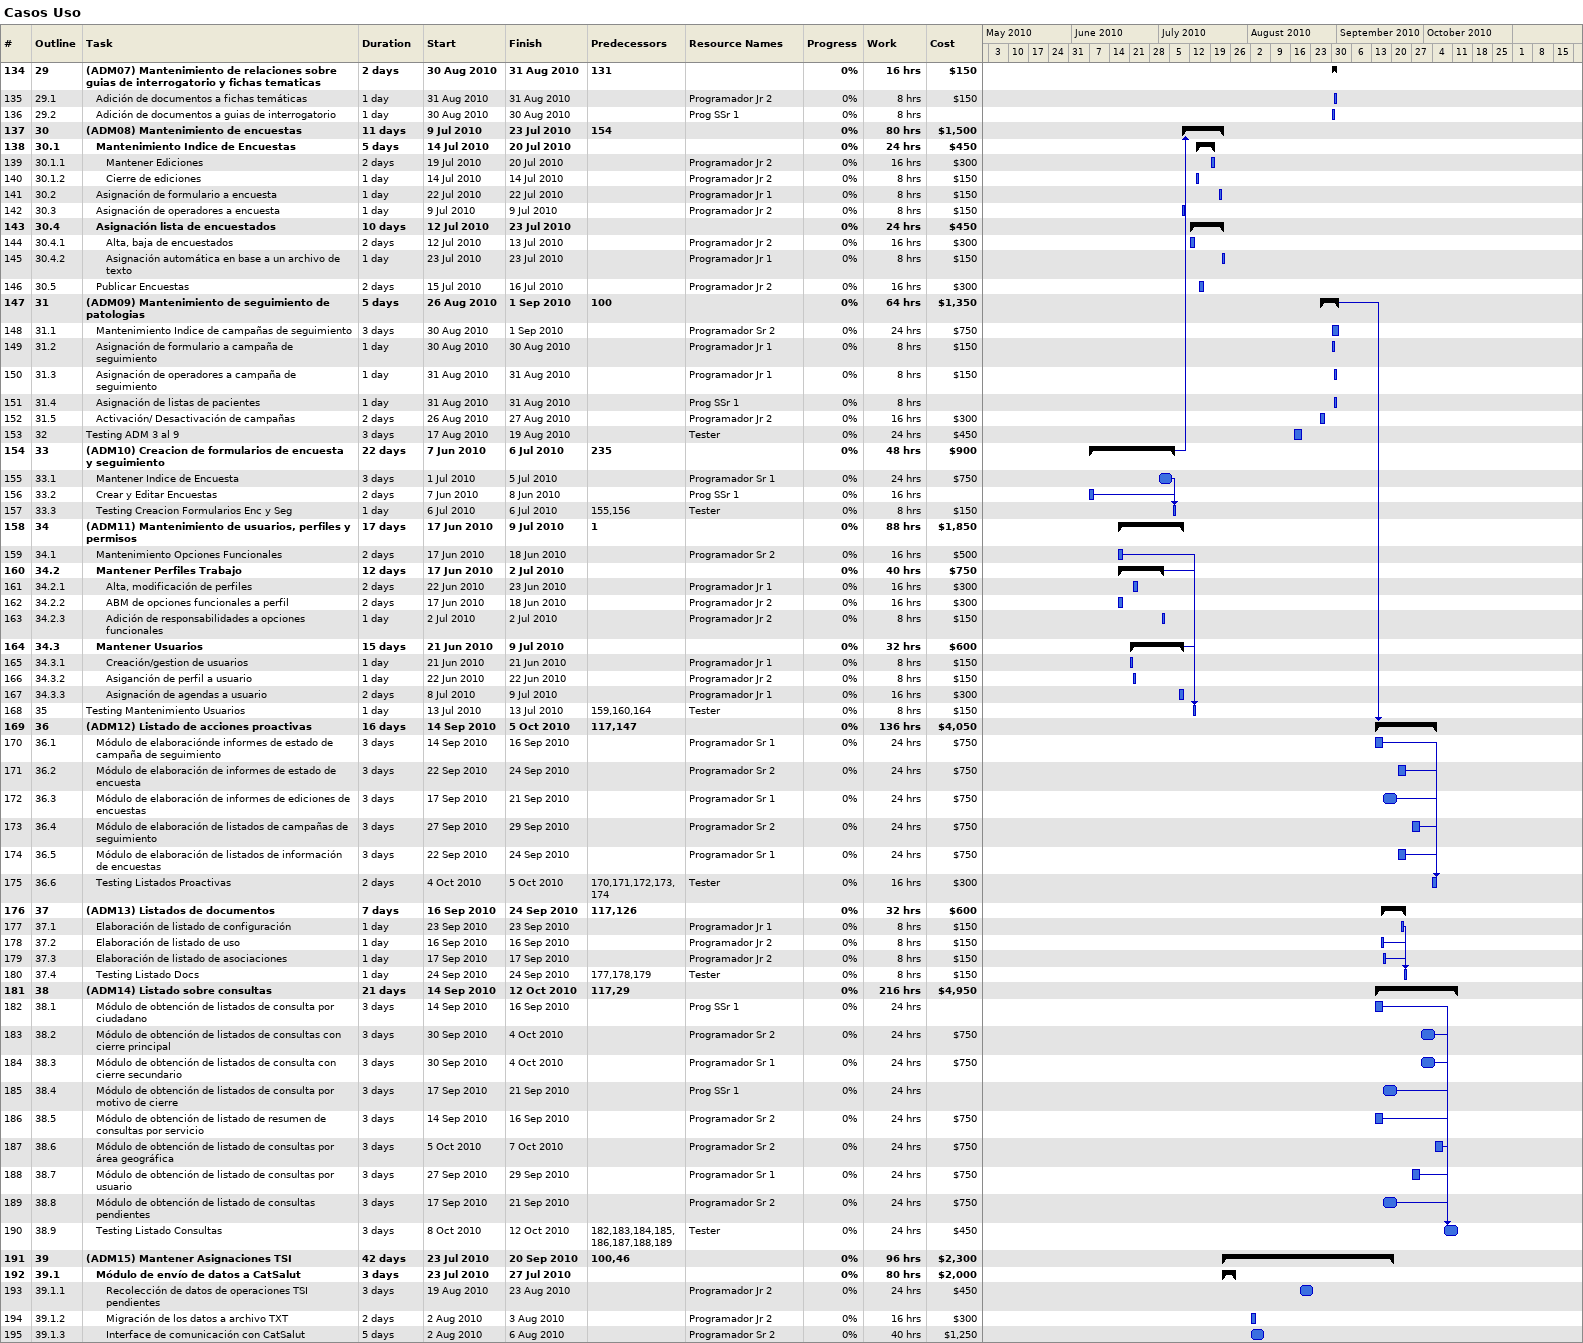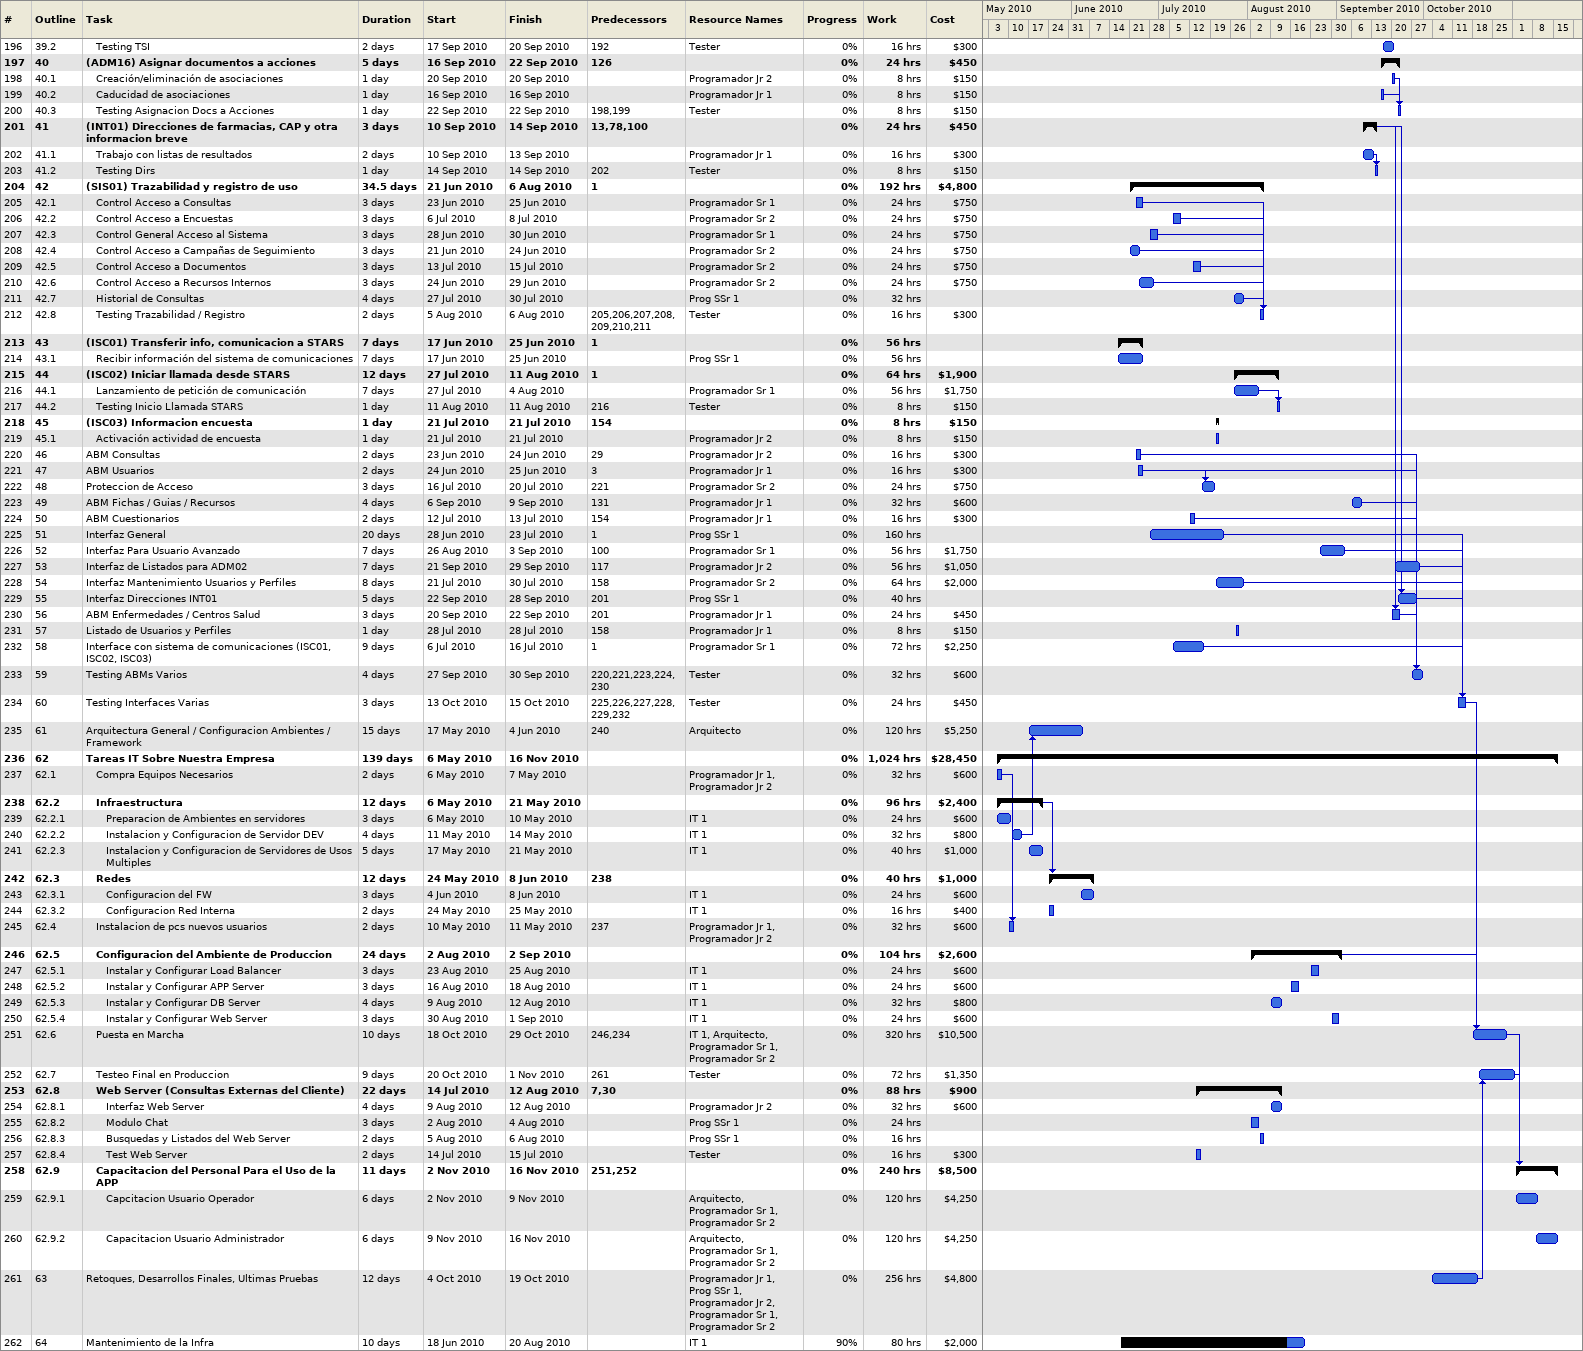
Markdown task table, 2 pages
Casos Uso

| ID | WBS | Task | Duration | Start | Finish | Predecessors | Resources | % complete | Work (h) | Cost ($) |
|---|---|---|---|---|---|---|---|---|---|---|
| 134 | 29 | **(ADM07) Mantenimiento de relaciones sobre guias de interrogatorio y fichas tematicas** | 2d | 2010-08-30 | 2010-08-31 | 131 |  | 0 | 16 | 150 |
| 135 | 29.1 | Adición de documentos a fichas temáticas | 1d | 2010-08-31 | 2010-08-31 |  | Programador Jr 2 | 0 | 8 | 150 |
| 136 | 29.2 | Adición de documentos a guias de interrogatorio | 1d | 2010-08-30 | 2010-08-30 |  | Prog SSr 1 | 0 | 8 |  |
| 137 | 30 | **(ADM08) Mantenimiento de encuestas** | 11d | 2010-07-09 | 2010-07-23 | 154 |  | 0 | 80 | 1500 |
| 138 | 30.1 | **Mantenimiento Indice de Encuestas** | 5d | 2010-07-14 | 2010-07-20 |  |  | 0 | 24 | 450 |
| 139 | 30.1.1 | Mantener Ediciones | 2d | 2010-07-19 | 2010-07-20 |  | Programador Jr 2 | 0 | 16 | 300 |
| 140 | 30.1.2 | Cierre de ediciones | 1d | 2010-07-14 | 2010-07-14 |  | Programador Jr 2 | 0 | 8 | 150 |
| 141 | 30.2 | Asignación de formulario a encuesta | 1d | 2010-07-22 | 2010-07-22 |  | Programador Jr 1 | 0 | 8 | 150 |
| 142 | 30.3 | Asignación de operadores a encuesta | 1d | 2010-07-09 | 2010-07-09 |  | Programador Jr 2 | 0 | 8 | 150 |
| 143 | 30.4 | **Asignación lista de encuestados** | 10d | 2010-07-12 | 2010-07-23 |  |  | 0 | 24 | 450 |
| 144 | 30.4.1 | Alta, baja de encuestados | 2d | 2010-07-12 | 2010-07-13 |  | Programador Jr 2 | 0 | 16 | 300 |
| 145 | 30.4.2 | Asignación automática en base a un archivo de texto | 1d | 2010-07-23 | 2010-07-23 |  | Programador Jr 1 | 0 | 8 | 150 |
| 146 | 30.5 | Publicar Encuestas | 2d | 2010-07-15 | 2010-07-16 |  | Programador Jr 2 | 0 | 16 | 300 |
| 147 | 31 | **(ADM09) Mantenimiento de seguimiento de patologias** | 5d | 2010-08-26 | 2010-09-01 | 100 |  | 0 | 64 | 1350 |
| 148 | 31.1 | Mantenimiento Indice de campañas de seguimiento | 3d | 2010-08-30 | 2010-09-01 |  | Programador Sr 2 | 0 | 24 | 750 |
| 149 | 31.2 | Asignación de formulario a campaña de seguimiento | 1d | 2010-08-30 | 2010-08-30 |  | Programador Jr 1 | 0 | 8 | 150 |
| 150 | 31.3 | Asignación de operadores a campaña de seguimiento | 1d | 2010-08-31 | 2010-08-31 |  | Programador Jr 1 | 0 | 8 | 150 |
| 151 | 31.4 | Asignación de listas de pacientes | 1d | 2010-08-31 | 2010-08-31 |  | Prog SSr 1 | 0 | 8 |  |
| 152 | 31.5 | Activación/ Desactivación de campañas | 2d | 2010-08-26 | 2010-08-27 |  | Programador Jr 2 | 0 | 16 | 300 |
| 153 | 32 | Testing ADM 3 al 9 | 3d | 2010-08-17 | 2010-08-19 |  | Tester | 0 | 24 | 450 |
| 154 | 33 | **(ADM10) Creacion de formularios de encuesta y seguimiento** | 22d | 2010-06-07 | 2010-07-06 | 235 |  | 0 | 48 | 900 |
| 155 | 33.1 | Mantener Indice de Encuesta | 3d | 2010-07-01 | 2010-07-05 |  | Programador Sr 1 | 0 | 24 | 750 |
| 156 | 33.2 | Crear y Editar Encuestas | 2d | 2010-06-07 | 2010-06-08 |  | Prog SSr 1 | 0 | 16 |  |
| 157 | 33.3 | Testing Creacion Formularios Enc y Seg | 1d | 2010-07-06 | 2010-07-06 | 155, 156 | Tester | 0 | 8 | 150 |
| 158 | 34 | **(ADM11) Mantenimiento de usuarios, perfiles y permisos** | 17d | 2010-06-17 | 2010-07-09 | 1 |  | 0 | 88 | 1850 |
| 159 | 34.1 | Mantenimiento Opciones Funcionales | 2d | 2010-06-17 | 2010-06-18 |  | Programador Sr 2 | 0 | 16 | 500 |
| 160 | 34.2 | **Mantener Perfiles Trabajo** | 12d | 2010-06-17 | 2010-07-02 |  |  | 0 | 40 | 750 |
| 161 | 34.2.1 | Alta, modificación de perfiles | 2d | 2010-06-22 | 2010-06-23 |  | Programador Jr 1 | 0 | 16 | 300 |
| 162 | 34.2.2 | ABM de opciones funcionales a perfil | 2d | 2010-06-17 | 2010-06-18 |  | Programador Jr 2 | 0 | 16 | 300 |
| 163 | 34.2.3 | Adición de responsabilidades a opciones funcionales | 1d | 2010-07-02 | 2010-07-02 |  | Programador Jr 2 | 0 | 8 | 150 |
| 164 | 34.3 | **Mantener Usuarios** | 15d | 2010-06-21 | 2010-07-09 |  |  | 0 | 32 | 600 |
| 165 | 34.3.1 | Creación/gestion de usuarios | 1d | 2010-06-21 | 2010-06-21 |  | Programador Jr 1 | 0 | 8 | 150 |
| 166 | 34.3.2 | Asiganción de perfil a usuario | 1d | 2010-06-22 | 2010-06-22 |  | Programador Jr 2 | 0 | 8 | 150 |
| 167 | 34.3.3 | Asignación de agendas a usuario | 2d | 2010-07-08 | 2010-07-09 |  | Programador Jr 1 | 0 | 16 | 300 |
| 168 | 35 | Testing Mantenimiento Usuarios | 1d | 2010-07-13 | 2010-07-13 | 159, 160, 164 | Tester | 0 | 8 | 150 |
| 169 | 36 | **(ADM12) Listado de acciones proactivas** | 16d | 2010-09-14 | 2010-10-05 | 117, 147 |  | 0 | 136 | 4050 |
| 170 | 36.1 | Módulo de elaboraciónde informes de estado de campaña de seguimiento | 3d | 2010-09-14 | 2010-09-16 |  | Programador Sr 1 | 0 | 24 | 750 |
| 171 | 36.2 | Módulo de elaboración de informes de estado de encuesta | 3d | 2010-09-22 | 2010-09-24 |  | Programador Sr 2 | 0 | 24 | 750 |
| 172 | 36.3 | Módulo de elaboración de informes de ediciones de encuestas | 3d | 2010-09-17 | 2010-09-21 |  | Programador Sr 1 | 0 | 24 | 750 |
| 173 | 36.4 | Módulo de elaboración de listados de campañas de seguimiento | 3d | 2010-09-27 | 2010-09-29 |  | Programador Sr 2 | 0 | 24 | 750 |
| 174 | 36.5 | Módulo de elaboración de listados de información de encuestas | 3d | 2010-09-22 | 2010-09-24 |  | Programador Sr 1 | 0 | 24 | 750 |
| 175 | 36.6 | Testing Listados Proactivas | 2d | 2010-10-04 | 2010-10-05 | 170, 171, 172, 173, 174 | Tester | 0 | 16 | 300 |
| 176 | 37 | **(ADM13) Listados de documentos** | 7d | 2010-09-16 | 2010-09-24 | 117, 126 |  | 0 | 32 | 600 |
| 177 | 37.1 | Elaboración de listado de configuración | 1d | 2010-09-23 | 2010-09-23 |  | Programador Jr 1 | 0 | 8 | 150 |
| 178 | 37.2 | Elaboración de listado de uso | 1d | 2010-09-16 | 2010-09-16 |  | Programador Jr 2 | 0 | 8 | 150 |
| 179 | 37.3 | Elaboración de listado de asociaciones | 1d | 2010-09-17 | 2010-09-17 |  | Programador Jr 2 | 0 | 8 | 150 |
| 180 | 37.4 | Testing Listado Docs | 1d | 2010-09-24 | 2010-09-24 | 177, 178, 179 | Tester | 0 | 8 | 150 |
| 181 | 38 | **(ADM14) Listado sobre consultas** | 21d | 2010-09-14 | 2010-10-12 | 117, 29 |  | 0 | 216 | 4950 |
| 182 | 38.1 | Módulo de obtención de listados de consulta por ciudadano | 3d | 2010-09-14 | 2010-09-16 |  | Prog SSr 1 | 0 | 24 |  |
| 183 | 38.2 | Módulo de obtención de listados de consultas con cierre principal | 3d | 2010-09-30 | 2010-10-04 |  | Programador Sr 2 | 0 | 24 | 750 |
| 184 | 38.3 | Módulo de obtención de listados de consulta con cierre secundario | 3d | 2010-09-30 | 2010-10-04 |  | Programador Sr 1 | 0 | 24 | 750 |
| 185 | 38.4 | Módulo de obtención de listados de consulta por motivo de cierre | 3d | 2010-09-17 | 2010-09-21 |  | Prog SSr 1 | 0 | 24 |  |
| 186 | 38.5 | Módulo de obtención de listado de resumen de consultas por servicio | 3d | 2010-09-14 | 2010-09-16 |  | Programador Sr 2 | 0 | 24 | 750 |
| 187 | 38.6 | Módulo de obtención de listado de consultas por área geográfica | 3d | 2010-10-05 | 2010-10-07 |  | Programador Sr 2 | 0 | 24 | 750 |
| 188 | 38.7 | Módulo de obtención de listado de consultas por usuario | 3d | 2010-09-27 | 2010-09-29 |  | Programador Sr 1 | 0 | 24 | 750 |
| 189 | 38.8 | Módulo de obtención de listado de consultas pendientes | 3d | 2010-09-17 | 2010-09-21 |  | Programador Sr 2 | 0 | 24 | 750 |
| 190 | 38.9 | Testing Listado Consultas | 3d | 2010-10-08 | 2010-10-12 | 182, 183, 184, 185, 186, 187, 188, 189 | Tester | 0 | 24 | 450 |
| 191 | 39 | **(ADM15) Mantener Asignaciones TSI** | 42d | 2010-07-23 | 2010-09-20 | 100, 46 |  | 0 | 96 | 2300 |
| 192 | 39.1 | **Módulo de envío de datos a CatSalut** | 3d | 2010-07-23 | 2010-07-27 |  |  | 0 | 80 | 2000 |
| 193 | 39.1.1 | Recolección de datos de operaciones TSI pendientes | 3d | 2010-08-19 | 2010-08-23 |  | Programador Jr 2 | 0 | 24 | 450 |
| 194 | 39.1.2 | Migración de los datos a archivo TXT | 2d | 2010-08-02 | 2010-08-03 |  | Programador Jr 2 | 0 | 16 | 300 |
| 195 | 39.1.3 | Interface de comunicación con CatSalut | 5d | 2010-08-02 | 2010-08-06 |  | Programador Sr 2 | 0 | 40 | 1250 |
| 196 | 39.2 | Testing TSI | 2d | 2010-09-17 | 2010-09-20 | 192 | Tester | 0 | 16 | 300 |
| 197 | 40 | **(ADM16) Asignar documentos a acciones** | 5d | 2010-09-16 | 2010-09-22 | 126 |  | 0 | 24 | 450 |
| 198 | 40.1 | Creación/eliminación de asociaciones | 1d | 2010-09-20 | 2010-09-20 |  | Programador Jr 2 | 0 | 8 | 150 |
| 199 | 40.2 | Caducidad de asociaciones | 1d | 2010-09-16 | 2010-09-16 |  | Programador Jr 1 | 0 | 8 | 150 |
| 200 | 40.3 | Testing Asignacion Docs a Acciones | 1d | 2010-09-22 | 2010-09-22 | 198, 199 | Tester | 0 | 8 | 150 |
| 201 | 41 | **(INT01) Direcciones de farmacias, CAP y otra informacion breve** | 3d | 2010-09-10 | 2010-09-14 | 13, 78, 100 |  | 0 | 24 | 450 |
| 202 | 41.1 | Trabajo con listas de resultados | 2d | 2010-09-10 | 2010-09-13 |  | Programador Jr 1 | 0 | 16 | 300 |
| 203 | 41.2 | Testing Dirs | 1d | 2010-09-14 | 2010-09-14 | 202 | Tester | 0 | 8 | 150 |
| 204 | 42 | **(SIS01) Trazabilidad y registro de uso** | 34.5d | 2010-06-21 | 2010-08-06 | 1 |  | 0 | 192 | 4800 |
| 205 | 42.1 | Control Acceso a Consultas | 3d | 2010-06-23 | 2010-06-25 |  | Programador Sr 1 | 0 | 24 | 750 |
| 206 | 42.2 | Control Acceso a Encuestas | 3d | 2010-07-06 | 2010-07-08 |  | Programador Sr 2 | 0 | 24 | 750 |
| 207 | 42.3 | Control General Acceso al Sistema | 3d | 2010-06-28 | 2010-06-30 |  | Programador Sr 1 | 0 | 24 | 750 |
| 208 | 42.4 | Control Acceso a Campañas de Seguimiento | 3d | 2010-06-21 | 2010-06-24 |  | Programador Sr 2 | 0 | 24 | 750 |
| 209 | 42.5 | Control Acceso a Documentos | 3d | 2010-07-13 | 2010-07-15 |  | Programador Sr 2 | 0 | 24 | 750 |
| 210 | 42.6 | Control Acceso a Recursos Internos | 3d | 2010-06-24 | 2010-06-29 |  | Programador Sr 2 | 0 | 24 | 750 |
| 211 | 42.7 | Historial de Consultas | 4d | 2010-07-27 | 2010-07-30 |  | Prog SSr 1 | 0 | 32 |  |
| 212 | 42.8 | Testing Trazabilidad / Registro | 2d | 2010-08-05 | 2010-08-06 | 205, 206, 207, 208, 209, 210, 211 | Tester | 0 | 16 | 300 |
| 213 | 43 | **(ISC01) Transferir info, comunicacion a STARS** | 7d | 2010-06-17 | 2010-06-25 | 1 |  | 0 | 56 |  |
| 214 | 43.1 | Recibir información del sistema de comunicaciones | 7d | 2010-06-17 | 2010-06-25 |  | Prog SSr 1 | 0 | 56 |  |
| 215 | 44 | **(ISC02) Iniciar llamada desde STARS** | 12d | 2010-07-27 | 2010-08-11 | 1 |  | 0 | 64 | 1900 |
| 216 | 44.1 | Lanzamiento de petición de comunicación | 7d | 2010-07-27 | 2010-08-04 |  | Programador Sr 1 | 0 | 56 | 1750 |
| 217 | 44.2 | Testing Inicio Llamada STARS | 1d | 2010-08-11 | 2010-08-11 | 216 | Tester | 0 | 8 | 150 |
| 218 | 45 | **(ISC03) Informacion encuesta** | 1d | 2010-07-21 | 2010-07-21 | 154 |  | 0 | 8 | 150 |
| 219 | 45.1 | Activación actividad de encuesta | 1d | 2010-07-21 | 2010-07-21 |  | Programador Jr 2 | 0 | 8 | 150 |
| 220 | 46 | ABM Consultas | 2d | 2010-06-23 | 2010-06-24 | 29 | Programador Jr 2 | 0 | 16 | 300 |
| 221 | 47 | ABM Usuarios | 2d | 2010-06-24 | 2010-06-25 | 3 | Programador Jr 1 | 0 | 16 | 300 |
| 222 | 48 | Proteccion de Acceso | 3d | 2010-07-16 | 2010-07-20 | 221 | Programador Sr 2 | 0 | 24 | 750 |
| 223 | 49 | ABM Fichas / Guias / Recursos | 4d | 2010-09-06 | 2010-09-09 | 131 | Programador Jr 1 | 0 | 32 | 600 |
| 224 | 50 | ABM Cuestionarios | 2d | 2010-07-12 | 2010-07-13 | 154 | Programador Jr 1 | 0 | 16 | 300 |
| 225 | 51 | Interfaz General | 20d | 2010-06-28 | 2010-07-23 | 1 | Prog SSr 1 | 0 | 160 |  |
| 226 | 52 | Interfaz Para Usuario Avanzado | 7d | 2010-08-26 | 2010-09-03 | 100 | Programador Sr 1 | 0 | 56 | 1750 |
| 227 | 53 | Interfaz de Listados para ADM02 | 7d | 2010-09-21 | 2010-09-29 | 117 | Programador Jr 2 | 0 | 56 | 1050 |
| 228 | 54 | Interfaz Mantenimiento Usuarios y Perfiles | 8d | 2010-07-21 | 2010-07-30 | 158 | Programador Sr 2 | 0 | 64 | 2000 |
| 229 | 55 | Interfaz Direcciones INT01 | 5d | 2010-09-22 | 2010-09-28 | 201 | Prog SSr 1 | 0 | 40 |  |
| 230 | 56 | ABM Enfermedades / Centros Salud | 3d | 2010-09-20 | 2010-09-22 | 201 | Programador Jr 1 | 0 | 24 | 450 |
| 231 | 57 | Listado de Usuarios y Perfiles | 1d | 2010-07-28 | 2010-07-28 | 158 | Programador Jr 1 | 0 | 8 | 150 |
| 232 | 58 | Interface con sistema de comunicaciones (ISC01, ISC02, ISC03) | 9d | 2010-07-06 | 2010-07-16 | 1 | Programador Sr 1 | 0 | 72 | 2250 |
| 233 | 59 | Testing ABMs Varios | 4d | 2010-09-27 | 2010-09-30 | 220, 221, 223, 224, 230 | Tester | 0 | 32 | 600 |
| 234 | 60 | Testing Interfaces Varias | 3d | 2010-10-13 | 2010-10-15 | 225, 226, 227, 228, 229, 232 | Tester | 0 | 24 | 450 |
| 235 | 61 | Arquitectura General / Configuracion Ambientes / Framework | 15d | 2010-05-17 | 2010-06-04 | 240 | Arquitecto | 0 | 120 | 5250 |
| 236 | 62 | **Tareas IT Sobre Nuestra Empresa** | 139d | 2010-05-06 | 2010-11-16 |  |  | 0 | 1024 | 28450 |
| 237 | 62.1 | Compra Equipos Necesarios | 2d | 2010-05-06 | 2010-05-07 |  | Programador Jr 1, Programador Jr 2 | 0 | 32 | 600 |
| 238 | 62.2 | **Infraestructura** | 12d | 2010-05-06 | 2010-05-21 |  |  | 0 | 96 | 2400 |
| 239 | 62.2.1 | Preparacion de Ambientes en servidores | 3d | 2010-05-06 | 2010-05-10 |  | IT 1 | 0 | 24 | 600 |
| 240 | 62.2.2 | Instalacion y Configuracion de Servidor DEV | 4d | 2010-05-11 | 2010-05-14 |  | IT 1 | 0 | 32 | 800 |
| 241 | 62.2.3 | Instalacion y Configuracion de Servidores de Usos Multiples | 5d | 2010-05-17 | 2010-05-21 |  | IT 1 | 0 | 40 | 1000 |
| 242 | 62.3 | **Redes** | 12d | 2010-05-24 | 2010-06-08 | 238 |  | 0 | 40 | 1000 |
| 243 | 62.3.1 | Configuracion del FW | 3d | 2010-06-04 | 2010-06-08 |  | IT 1 | 0 | 24 | 600 |
| 244 | 62.3.2 | Configuracion Red Interna | 2d | 2010-05-24 | 2010-05-25 |  | IT 1 | 0 | 16 | 400 |
| 245 | 62.4 | Instalacion de pcs nuevos usuarios | 2d | 2010-05-10 | 2010-05-11 | 237 | Programador Jr 1, Programador Jr 2 | 0 | 32 | 600 |
| 246 | 62.5 | **Configuracion del Ambiente de Produccion** | 24d | 2010-08-02 | 2010-09-02 |  |  | 0 | 104 | 2600 |
| 247 | 62.5.1 | Instalar y Configurar Load Balancer | 3d | 2010-08-23 | 2010-08-25 |  | IT 1 | 0 | 24 | 600 |
| 248 | 62.5.2 | Instalar y Configurar APP Server | 3d | 2010-08-16 | 2010-08-18 |  | IT 1 | 0 | 24 | 600 |
| 249 | 62.5.3 | Instalar y Configurar DB Server | 4d | 2010-08-09 | 2010-08-12 |  | IT 1 | 0 | 32 | 800 |
| 250 | 62.5.4 | Instalar y Configurar Web Server | 3d | 2010-08-30 | 2010-09-01 |  | IT 1 | 0 | 24 | 600 |
| 251 | 62.6 | Puesta en Marcha | 10d | 2010-10-18 | 2010-10-29 | 246, 234 | IT 1, Arquitecto, Programador Sr 1, Programador Sr 2 | 0 | 320 | 10500 |
| 252 | 62.7 | Testeo Final en Produccion | 9d | 2010-10-20 | 2010-11-01 | 261 | Tester | 0 | 72 | 1350 |
| 253 | 62.8 | **Web Server (Consultas Externas del Cliente)** | 22d | 2010-07-14 | 2010-08-12 | 7, 30 |  | 0 | 88 | 900 |
| 254 | 62.8.1 | Interfaz Web Server | 4d | 2010-08-09 | 2010-08-12 |  | Programador Jr 2 | 0 | 32 | 600 |
| 255 | 62.8.2 | Modulo Chat | 3d | 2010-08-02 | 2010-08-04 |  | Prog SSr 1 | 0 | 24 |  |
| 256 | 62.8.3 | Busquedas y Listados del Web Server | 2d | 2010-08-05 | 2010-08-06 |  | Prog SSr 1 | 0 | 16 |  |
| 257 | 62.8.4 | Test Web Server | 2d | 2010-07-14 | 2010-07-15 |  | Tester | 0 | 16 | 300 |
| 258 | 62.9 | **Capacitacion del Personal Para el Uso de la APP** | 11d | 2010-11-02 | 2010-11-16 | 251, 252 |  | 0 | 240 | 8500 |
| 259 | 62.9.1 | Capcitacion Usuario Operador | 6d | 2010-11-02 | 2010-11-09 |  | Arquitecto, Programador Sr 1, Programador Sr 2 | 0 | 120 | 4250 |
| 260 | 62.9.2 | Capacitacion Usuario Administrador | 6d | 2010-11-09 | 2010-11-16 |  | Arquitecto, Programador Sr 1, Programador Sr 2 | 0 | 120 | 4250 |
| 261 | 63 | Retoques, Desarrollos Finales, Ultimas Pruebas | 12d | 2010-10-04 | 2010-10-19 |  | Programador Jr 1, Prog SSr 1, Programador Jr 2, Programador Sr 1, Programador Sr 2 | 0 | 256 | 4800 |
| 262 | 64 | Mantenimiento de la Infra | 10d | 2010-06-18 | 2010-08-20 |  | IT 1 | 90 | 80 | 2000 |
